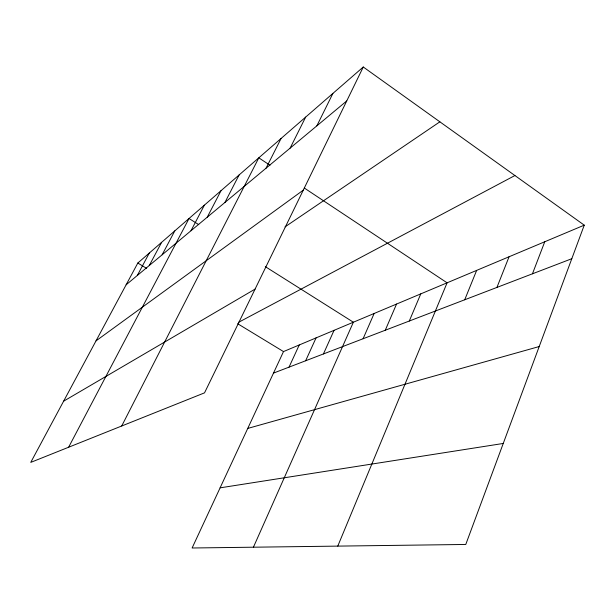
<?xml version="1.0" encoding="UTF-8"?>
<svg xmlns="http://www.w3.org/2000/svg" width="615" height="615" viewBox="0 0 615 615"><rect width="100%" height="100%" fill="white"/><g stroke="black" fill="none" stroke-linecap="round" stroke-linejoin="round"><path stroke-width="0.92" d="M584.25 225.159L465.77 544.46L192.111 547.996L283.507 351.58L584.25 225.159L363.273 67.004L137.822 263.028L30.75 462.395L204.526 392.854L363.273 67.004M532.452 273.806L544.752 241.764M496.935 287.42L509.059 256.77M464.725 299.774L476.648 270.392M337.773 546.112L447.09 282.815L304.294 188.021M409.283 321.03L420.783 293.87M385.267 330.24L396.544 304.064M363.081 338.75L374.143 313.481M253.426 547.204L353.371 322.206L265.273 266.618M323.429 353.948L334.06 330.324M305.64 360.774L316.064 337.889M289.035 367.14L299.251 344.961M316.863 125.844L332.9 93.411M290.119 148.138L305.655 117.104M266.026 168.218L281.086 138.467M121.709 425.995L258.807 157.832L269.97 165.235M224.913 202.481L239.097 174.975M207.24 217.203L221.016 190.688M190.996 230.74L204.388 205.156M68.626 447.236L189.028 218.51L198.73 224.629M162.145 254.787L174.806 230.871M149.276 265.519L161.599 242.356M137.299 275.497L149.299 253.049M126.121 284.807L346.737 100.952M96.017 340.871L303.287 190.143M285.029 226.874L439.871 121.824M63.614 401.195L255.071 289.104M238.466 322.375L514.909 175.536M273.49 373.097L571.796 258.715M247.745 428.424L539.209 346.545M220.101 487.841L503.247 443.461M137.822 263.028L146.678 268.409M237.674 323.721L283.507 351.58"/></g></svg>
